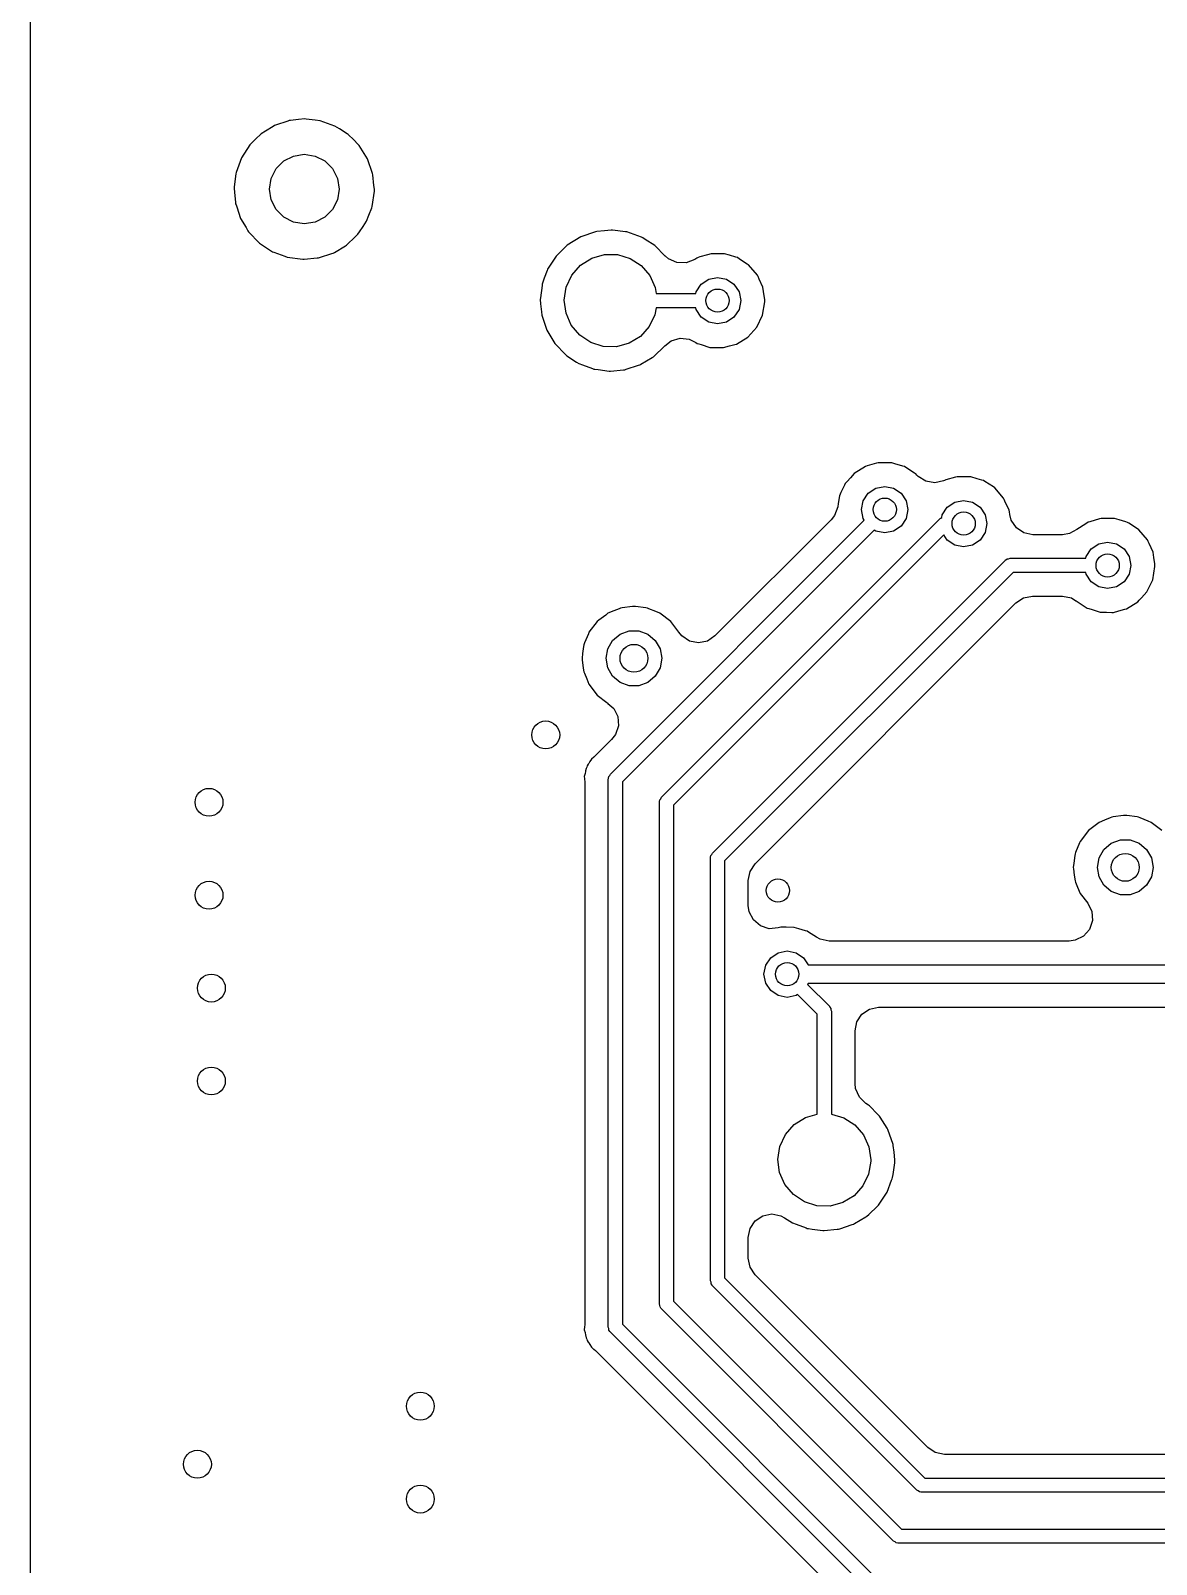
# Model space of a CAD drawing. Extents: x 0.99 to 4.24, y -7.27 to -4.02.
# Drawn here: x 0.994 to 1.471, y -6.599 to -5.949 of the extents above; entities that cross this region are included whole.
import ezdxf

# ---------------------------------------------------------------- set-up
doc = ezdxf.new("R2010")
doc.units = 0
doc.header["$MEASUREMENT"] = 0
doc.layers.add('BLACK', color=7, linetype='CONTINUOUS')

msp = doc.modelspace()

# ---------------------------------------------------------------- linework, layer by layer
at = {"layer": 'BLACK', "linetype": 'CONTINUOUS'}
for p, q in [((0.99427, -6.06257), (0.99427, -5.79568)), ((1.09385, -5.99113), (1.09193, -5.99232)), ((1.0971, -5.98914), (1.09385, -5.99113)), ((1.09758, -5.98884), (1.0971, -5.98914)), ((1.0971, -5.98914), (1.0971, -5.98914)), ((1.0981, -5.98866), (1.09758, -5.98884)), ((1.10332, -5.98689), (1.0981, -5.98866)), ((1.0981, -5.98866), (1.0981, -5.98866)), ((1.10385, -5.98671), (1.10332, -5.98689)), ((1.10441, -5.98665), (1.10385, -5.98671)), ((1.10778, -5.98629), (1.10441, -5.98665)), ((1.10441, -5.98665), (1.10441, -5.98665)), ((1.11044, -5.98601), (1.10778, -5.98629)), ((1.111, -5.98608), (1.11044, -5.98601)), ((1.1149, -5.98655), (1.111, -5.98608)), ((1.111, -5.98608), (1.111, -5.98608)), ((1.11703, -5.9868), (1.1149, -5.98655)), ((1.12327, -5.98902), (1.11703, -5.9868)), ((1.12512, -5.9902), (1.12327, -5.98902)), ((1.1284, -5.99228), (1.12512, -5.9902)), ((1.12887, -5.99257), (1.1284, -5.99228)), ((1.1284, -5.99228), (1.1284, -5.99228)), ((1.08719, -5.99696), (1.0836, -6.00253)), ((1.08999, -5.99422), (1.08719, -5.99696)), ((1.09153, -5.99271), (1.08999, -5.99422)), ((1.09193, -5.99232), (1.09153, -5.99271)), ((1.09153, -5.99271), (1.09153, -5.99271)), ((1.1312, -5.99492), (1.12887, -5.99257)), ((1.13291, -5.99665), (1.1312, -5.99492)), ((1.13354, -5.99728), (1.13291, -5.99665)), ((1.13705, -6.0029), (1.13354, -5.99728)), ((1.0836, -6.00253), (1.08134, -6.00876)), ((1.09829, -6.00707), (1.10156, -6.0038)), ((1.10156, -6.0038), (1.10567, -6.00171)), ((1.10567, -6.00171), (1.11024, -6.00098)), ((1.11024, -6.00098), (1.1148, -6.00171)), ((1.1148, -6.00171), (1.11891, -6.0038)), ((1.11891, -6.0038), (1.12218, -6.00707)), ((1.13923, -6.00916), (1.13705, -6.0029)), ((1.08127, -6.00931), (1.08057, -6.01478)), ((1.08134, -6.00876), (1.08127, -6.00931)), ((1.08127, -6.00931), (1.08127, -6.00931)), ((1.09547, -6.01575), (1.0962, -6.01119)), ((1.0962, -6.01119), (1.09829, -6.00707)), ((1.12218, -6.00707), (1.12428, -6.01119)), ((1.12428, -6.01119), (1.125, -6.01575)), ((1.13929, -6.00971), (1.13923, -6.00916)), ((1.13979, -6.01417), (1.13929, -6.00971)), ((1.13929, -6.00971), (1.13929, -6.00971)), ((1.08057, -6.01478), (1.0805, -6.01533)), ((1.0805, -6.01533), (1.08069, -6.0172)), ((1.08069, -6.0172), (1.08109, -6.02131)), ((1.0962, -6.02031), (1.09547, -6.01575)), ((1.125, -6.01575), (1.12428, -6.02031)), ((1.13904, -6.02314), (1.13996, -6.01658)), ((1.13997, -6.01575), (1.13979, -6.01417)), ((1.13996, -6.01658), (1.13997, -6.01575)), ((1.08109, -6.02131), (1.08115, -6.02193)), ((1.08115, -6.02193), (1.08133, -6.02246)), ((1.08133, -6.02246), (1.08133, -6.02246)), ((1.08133, -6.02246), (1.08161, -6.02332)), ((1.08161, -6.02332), (1.08324, -6.02822)), ((1.09829, -6.02443), (1.0962, -6.02031)), ((1.10156, -6.02769), (1.09829, -6.02443)), ((1.12218, -6.02443), (1.11891, -6.02769)), ((1.12428, -6.02031), (1.12218, -6.02443)), ((1.13763, -6.02685), (1.13884, -6.02366)), ((1.13884, -6.02366), (1.13904, -6.02314)), ((1.13884, -6.02366), (1.13884, -6.02366)), ((1.08324, -6.02822), (1.08557, -6.03206)), ((1.10567, -6.02979), (1.10156, -6.02769)), ((1.11024, -6.03051), (1.10567, -6.02979)), ((1.1148, -6.02979), (1.11024, -6.03051)), ((1.11891, -6.02769), (1.1148, -6.02979)), ((1.13515, -6.03164), (1.13668, -6.02934)), ((1.13668, -6.02934), (1.13763, -6.02685)), ((1.08557, -6.03206), (1.08638, -6.0334)), ((1.08638, -6.0334), (1.08668, -6.03389)), ((1.08668, -6.03389), (1.09128, -6.03866)), ((1.12871, -6.03896), (1.13137, -6.03642)), ((1.13137, -6.03642), (1.13301, -6.03486)), ((1.13301, -6.03486), (1.13366, -6.03389)), ((1.13366, -6.03389), (1.13515, -6.03164)), ((1.22743, -6.03594), (1.22175, -6.03944)), ((1.23374, -6.0338), (1.22743, -6.03594)), ((1.23429, -6.03374), (1.23374, -6.0338)), ((1.23751, -6.0334), (1.23429, -6.03374)), ((1.23429, -6.03374), (1.23429, -6.03374)), ((1.24037, -6.0331), (1.23751, -6.0334)), ((1.24092, -6.03317), (1.24037, -6.0331)), ((1.24643, -6.03382), (1.24092, -6.03317)), ((1.24092, -6.03317), (1.24092, -6.03317)), ((1.24698, -6.03389), (1.24643, -6.03382)), ((1.24643, -6.03382), (1.24643, -6.03382)), ((1.25326, -6.03612), (1.24698, -6.03389)), ((1.25373, -6.03642), (1.25326, -6.03612)), ((1.25479, -6.03709), (1.25373, -6.03642)), ((1.25373, -6.03642), (1.25373, -6.03642)), ((1.25889, -6.0397), (1.25479, -6.03709)), ((1.09128, -6.03866), (1.09175, -6.03896)), ((1.09175, -6.03896), (1.09175, -6.03896)), ((1.09175, -6.03896), (1.09598, -6.04173)), ((1.09598, -6.04173), (1.09683, -6.04229)), ((1.09683, -6.04229), (1.09735, -6.04248)), ((1.09735, -6.04248), (1.10199, -6.04421)), ((1.10199, -6.04421), (1.10304, -6.0446)), ((1.11674, -6.0447), (1.12199, -6.043)), ((1.12199, -6.043), (1.12252, -6.04283)), ((1.12199, -6.043), (1.12199, -6.043)), ((1.12252, -6.04283), (1.123, -6.04254)), ((1.123, -6.04254), (1.12774, -6.03972)), ((1.123, -6.04254), (1.123, -6.04254)), ((1.12773, -6.03972), (1.12821, -6.03943)), ((1.12774, -6.03972), (1.12773, -6.03972)), ((1.12821, -6.03943), (1.12871, -6.03896)), ((1.21699, -6.0441), (1.21338, -6.0497)), ((1.2198, -6.04135), (1.21699, -6.0441)), ((1.22136, -6.03983), (1.2198, -6.04135)), ((1.22175, -6.03944), (1.22136, -6.03983)), ((1.22136, -6.03983), (1.22136, -6.03983)), ((1.23212, -6.04502), (1.23749, -6.04349)), ((1.23749, -6.04349), (1.24307, -6.04352)), ((1.24307, -6.04352), (1.24841, -6.04512)), ((1.26326, -6.0441), (1.25889, -6.0397)), ((1.26337, -6.04421), (1.26326, -6.0441)), ((1.26469, -6.04532), (1.26337, -6.04421)), ((1.28123, -6.04353), (1.27792, -6.04448)), ((1.28271, -6.04311), (1.28123, -6.04353)), ((1.28342, -6.04312), (1.28271, -6.04311)), ((1.28493, -6.04312), (1.28342, -6.04312)), ((1.2884, -6.04315), (1.28493, -6.04312)), ((1.29052, -6.04378), (1.2884, -6.04315)), ((1.29317, -6.04457), (1.29052, -6.04378)), ((1.10304, -6.0446), (1.10961, -6.04548)), ((1.10961, -6.04548), (1.11017, -6.04543)), ((1.11017, -6.04543), (1.11566, -6.04493)), ((1.11017, -6.04543), (1.11017, -6.04543)), ((1.11566, -6.04493), (1.11622, -6.04487)), ((1.11566, -6.04493), (1.11566, -6.04493)), ((1.11622, -6.04487), (1.11674, -6.0447)), ((1.11674, -6.0447), (1.11674, -6.0447)), ((1.21319, -6.05022), (1.21198, -6.05354)), ((1.21338, -6.0497), (1.21319, -6.05022)), ((1.21319, -6.05022), (1.21319, -6.05022)), ((1.2237, -6.05218), (1.2274, -6.048)), ((1.2274, -6.048), (1.23212, -6.04502)), ((1.24841, -6.04512), (1.2531, -6.04816)), ((1.2531, -6.04816), (1.25674, -6.05239)), ((1.26824, -6.0469), (1.26469, -6.04532)), ((1.27212, -6.04701), (1.26824, -6.0469)), ((1.27575, -6.04561), (1.27212, -6.04701)), ((1.27664, -6.04505), (1.27575, -6.04561)), ((1.27724, -6.04467), (1.27664, -6.04505)), ((1.27664, -6.04505), (1.27664, -6.04505)), ((1.27792, -6.04448), (1.27724, -6.04467)), ((1.27792, -6.04448), (1.27792, -6.04448)), ((1.29385, -6.04478), (1.29317, -6.04457)), ((1.29317, -6.04457), (1.29317, -6.04457)), ((1.29477, -6.04537), (1.29385, -6.04478)), ((1.29803, -6.04748), (1.29477, -6.04537)), ((1.29803, -6.04749), (1.29803, -6.04748)), ((1.29862, -6.04787), (1.29803, -6.04749)), ((1.30234, -6.05218), (1.29862, -6.04787)), ((1.21103, -6.05652), (1.21036, -6.06181)), ((1.2111, -6.05596), (1.21103, -6.05652)), ((1.21198, -6.05354), (1.2111, -6.05596)), ((1.22047, -6.06275), (1.22133, -6.05724)), ((1.22133, -6.05724), (1.2237, -6.05218)), ((1.25674, -6.05239), (1.25905, -6.05747)), ((1.27634, -6.05923), (1.27847, -6.05603)), ((1.27847, -6.05603), (1.28167, -6.0539)), ((1.28167, -6.0539), (1.28543, -6.05315)), ((1.28543, -6.05315), (1.2892, -6.0539)), ((1.2892, -6.0539), (1.29239, -6.05603)), ((1.29239, -6.05603), (1.29453, -6.05923)), ((1.30263, -6.05283), (1.30234, -6.05218)), ((1.3031, -6.05385), (1.30263, -6.05283)), ((1.30263, -6.05283), (1.30263, -6.05283)), ((1.30469, -6.05736), (1.3031, -6.05385)), ((0.99427, -6.21457), (0.99427, -6.06257)), ((1.21036, -6.06181), (1.21027, -6.06257)), ((1.21027, -6.06257), (1.21044, -6.06438)), ((1.2212, -6.06829), (1.22047, -6.06275)), ((1.25905, -6.05747), (1.25941, -6.05999)), ((1.25941, -6.05999), (1.27619, -6.05999)), ((1.27619, -6.05999), (1.27634, -6.05923)), ((1.29453, -6.05923), (1.29528, -6.06299)), ((1.29528, -6.06299), (1.29453, -6.06676)), ((1.30455, -6.06909), (1.30549, -6.06348)), ((1.3052, -6.0609), (1.30469, -6.05736)), ((1.30544, -6.06257), (1.3052, -6.0609)), ((1.3055, -6.06299), (1.30544, -6.06257)), ((1.30549, -6.06348), (1.3055, -6.06299)), ((1.21044, -6.06438), (1.21078, -6.0678)), ((1.21078, -6.0678), (1.21092, -6.06921)), ((1.21092, -6.06921), (1.21302, -6.07553)), ((1.22345, -6.07339), (1.2212, -6.06829)), ((1.25891, -6.06898), (1.25648, -6.074)), ((1.25941, -6.06599), (1.25891, -6.06898)), ((1.27619, -6.06599), (1.25941, -6.06599)), ((1.27634, -6.06676), (1.27619, -6.06599)), ((1.27847, -6.06995), (1.27634, -6.06676)), ((1.28167, -6.07209), (1.27847, -6.06995)), ((1.29239, -6.06995), (1.2892, -6.07209)), ((1.29453, -6.06676), (1.29239, -6.06995)), ((1.30207, -6.07421), (1.30455, -6.06909)), ((1.21302, -6.07553), (1.21515, -6.07904)), ((1.22704, -6.07767), (1.22345, -6.07339)), ((1.25648, -6.074), (1.25273, -6.07814)), ((1.28543, -6.07283), (1.28167, -6.07209)), ((1.2892, -6.07209), (1.28543, -6.07283)), ((1.29825, -6.07843), (1.30207, -6.07421)), ((1.21515, -6.07904), (1.21561, -6.07981)), ((1.21561, -6.07981), (1.21647, -6.08123)), ((1.21647, -6.08123), (1.2211, -6.08602)), ((1.23168, -6.08076), (1.22704, -6.07767)), ((1.23701, -6.08242), (1.23168, -6.08076)), ((1.24259, -6.08253), (1.23701, -6.08242)), ((1.24798, -6.08106), (1.24259, -6.08253)), ((1.25273, -6.07814), (1.24798, -6.08106)), ((1.25823, -6.0868), (1.26306, -6.08221)), ((1.26306, -6.08221), (1.26582, -6.07999)), ((1.26306, -6.08221), (1.26306, -6.08221)), ((1.26582, -6.07999), (1.26955, -6.07891)), ((1.26955, -6.07891), (1.27342, -6.07933)), ((1.27342, -6.07933), (1.27594, -6.08054)), ((1.27594, -6.08054), (1.2762, -6.08071)), ((1.2762, -6.08071), (1.2762, -6.08071)), ((1.2762, -6.08071), (1.27679, -6.0811)), ((1.27679, -6.0811), (1.27747, -6.08132)), ((1.27747, -6.08132), (1.27747, -6.08132)), ((1.27747, -6.08132), (1.27848, -6.08163)), ((1.27848, -6.08163), (1.28222, -6.0828)), ((1.28222, -6.0828), (1.28492, -6.08285)), ((1.28492, -6.08285), (1.2872, -6.08289)), ((1.2872, -6.08289), (1.2872, -6.08289)), ((1.2872, -6.08289), (1.28791, -6.0829)), ((1.28791, -6.0829), (1.29047, -6.08221)), ((1.29047, -6.08221), (1.29272, -6.08159)), ((1.29272, -6.08159), (1.2934, -6.08141)), ((1.29272, -6.08159), (1.29272, -6.08159)), ((1.2934, -6.08141), (1.29825, -6.07843)), ((1.2211, -6.08602), (1.22157, -6.08633)), ((1.22157, -6.08633), (1.22157, -6.08633)), ((1.22157, -6.08633), (1.22571, -6.08904)), ((1.22571, -6.08904), (1.22668, -6.08967)), ((1.22668, -6.08967), (1.22813, -6.09021)), ((1.25298, -6.08993), (1.25775, -6.08709)), ((1.25775, -6.08709), (1.25823, -6.0868)), ((1.22813, -6.09021), (1.2324, -6.0918)), ((1.2324, -6.0918), (1.2324, -6.0918)), ((1.2324, -6.0918), (1.23293, -6.092)), ((1.23293, -6.092), (1.23348, -6.09207)), ((1.23348, -6.09207), (1.23348, -6.09207)), ((1.23348, -6.09207), (1.23479, -6.09225)), ((1.23479, -6.09225), (1.23953, -6.09288)), ((1.23953, -6.09288), (1.24009, -6.09283)), ((1.24009, -6.09283), (1.24561, -6.09232)), ((1.24009, -6.09283), (1.24009, -6.09283)), ((1.24561, -6.09232), (1.24617, -6.09227)), ((1.24561, -6.09232), (1.24561, -6.09232)), ((1.24617, -6.09227), (1.2467, -6.0921)), ((1.2467, -6.0921), (1.25198, -6.09039)), ((1.2467, -6.0921), (1.2467, -6.0921)), ((1.25198, -6.09039), (1.25251, -6.09021)), ((1.25198, -6.09039), (1.25198, -6.09039)), ((1.25251, -6.09021), (1.25298, -6.08993)), ((1.25298, -6.08993), (1.25298, -6.08993)), ((1.34811, -6.13326), (1.34329, -6.13629)), ((1.34879, -6.13306), (1.34811, -6.13326)), ((1.35278, -6.13192), (1.34879, -6.13306)), ((1.34879, -6.13306), (1.34879, -6.13306)), ((1.35358, -6.13169), (1.35278, -6.13192)), ((1.35429, -6.1317), (1.35358, -6.13169)), ((1.3558, -6.13171), (1.35429, -6.1317)), ((1.35927, -6.13173), (1.3558, -6.13171)), ((1.36061, -6.13213), (1.35927, -6.13173)), ((1.36404, -6.13316), (1.36061, -6.13213)), ((1.36472, -6.13336), (1.36404, -6.13316)), ((1.36404, -6.13316), (1.36404, -6.13316)), ((1.36531, -6.13374), (1.36472, -6.13336)), ((1.3689, -6.13607), (1.36531, -6.13374)), ((1.33923, -6.1412), (1.33774, -6.14437)), ((1.33953, -6.14056), (1.33923, -6.1412)), ((1.33923, -6.1412), (1.33923, -6.1412)), ((1.34035, -6.13962), (1.33953, -6.14056)), ((1.34174, -6.13806), (1.34035, -6.13962)), ((1.34329, -6.13629), (1.34174, -6.13806)), ((1.35253, -6.14248), (1.3563, -6.14173)), ((1.3563, -6.14173), (1.36007, -6.14248)), ((1.36949, -6.13645), (1.3689, -6.13607)), ((1.3689, -6.13607), (1.3689, -6.13607)), ((1.36995, -6.13699), (1.36949, -6.13645)), ((1.37008, -6.1371), (1.36995, -6.13699)), ((1.37046, -6.1375), (1.37008, -6.1371)), ((1.37376, -6.13957), (1.37046, -6.1375)), ((1.37759, -6.14022), (1.37376, -6.13957)), ((1.38119, -6.1394), (1.37759, -6.14022)), ((1.38157, -6.13916), (1.38119, -6.1394)), ((1.38225, -6.13897), (1.38157, -6.13916)), ((1.38636, -6.13779), (1.38225, -6.13897)), ((1.38225, -6.13897), (1.38225, -6.13897)), ((1.38704, -6.1376), (1.38636, -6.13779)), ((1.38636, -6.13779), (1.38636, -6.13779)), ((1.38775, -6.1376), (1.38704, -6.1376)), ((1.38926, -6.13761), (1.38775, -6.1376)), ((1.39273, -6.13763), (1.38926, -6.13761)), ((1.39546, -6.13845), (1.39273, -6.13763)), ((1.3975, -6.13906), (1.39546, -6.13845)), ((1.39818, -6.13926), (1.3975, -6.13906)), ((1.3975, -6.13906), (1.3975, -6.13906)), ((1.39878, -6.13965), (1.39818, -6.13926)), ((1.40236, -6.14197), (1.39878, -6.13965)), ((1.33711, -6.14571), (1.33661, -6.14891)), ((1.33774, -6.14437), (1.33711, -6.14571)), ((1.34646, -6.15157), (1.34721, -6.14781)), ((1.34721, -6.14781), (1.34934, -6.14462)), ((1.34934, -6.14462), (1.35253, -6.14248)), ((1.36007, -6.14248), (1.36326, -6.14462)), ((1.36326, -6.14462), (1.36539, -6.14781)), ((1.36539, -6.14781), (1.36614, -6.15157)), ((1.386, -6.14839), (1.38976, -6.14764)), ((1.38976, -6.14764), (1.39353, -6.14839)), ((1.40295, -6.14236), (1.40236, -6.14197)), ((1.40236, -6.14197), (1.40236, -6.14197)), ((1.40667, -6.14667), (1.40295, -6.14236)), ((1.40696, -6.14732), (1.40667, -6.14667)), ((1.40725, -6.14794), (1.40696, -6.14732)), ((1.40696, -6.14732), (1.40696, -6.14732)), ((1.40902, -6.15185), (1.40725, -6.14794)), ((1.33505, -6.15401), (1.33359, -6.15588)), ((1.33638, -6.15036), (1.33505, -6.15401)), ((1.33661, -6.14891), (1.33638, -6.15036)), ((1.34721, -6.15534), (1.34646, -6.15157)), ((1.36614, -6.15157), (1.36539, -6.15534)), ((1.38044, -6.15489), (1.38067, -6.15371)), ((1.38067, -6.15371), (1.3828, -6.15052)), ((1.3828, -6.15052), (1.386, -6.14839)), ((1.39353, -6.14839), (1.39672, -6.15052)), ((1.39672, -6.15052), (1.39886, -6.15371)), ((1.39886, -6.15371), (1.39961, -6.15748)), ((1.40912, -6.15255), (1.40902, -6.15185)), ((1.40928, -6.15363), (1.40912, -6.15255)), ((1.40994, -6.15603), (1.40928, -6.15363)), ((1.24, -6.26363), (1.34764, -6.15599)), ((1.35188, -6.16023), (1.24513, -6.26699)), ((1.26166, -6.27347), (1.37977, -6.15536)), ((1.33359, -6.15588), (1.28435, -6.20511)), ((1.34764, -6.15599), (1.34721, -6.15534)), ((1.35253, -6.16067), (1.35188, -6.16023)), ((1.3563, -6.16142), (1.35253, -6.16067)), ((1.36007, -6.16067), (1.3563, -6.16142)), ((1.36326, -6.15853), (1.36007, -6.16067)), ((1.36539, -6.15534), (1.36326, -6.15853)), ((1.37977, -6.15536), (1.37992, -6.15525)), ((1.37992, -6.15525), (1.37996, -6.15518)), ((1.37996, -6.15518), (1.38009, -6.15514)), ((1.38009, -6.15514), (1.38044, -6.15489)), ((1.39886, -6.16125), (1.39672, -6.16444)), ((1.39961, -6.15748), (1.39886, -6.16125)), ((1.4121, -6.15926), (1.40994, -6.15603)), ((1.41533, -6.16142), (1.4121, -6.15926)), ((1.4377, -6.16001), (1.43468, -6.1617)), ((1.43778, -6.15992), (1.4377, -6.16001)), ((1.43882, -6.15926), (1.43778, -6.15992)), ((1.44199, -6.15726), (1.43882, -6.15926)), ((1.44259, -6.15688), (1.44199, -6.15726)), ((1.44199, -6.15726), (1.44199, -6.15726)), ((1.44328, -6.15668), (1.44259, -6.15688)), ((1.44738, -6.15551), (1.44328, -6.15668)), ((1.44328, -6.15668), (1.44328, -6.15668)), ((1.44806, -6.15532), (1.44738, -6.15551)), ((1.44738, -6.15551), (1.44738, -6.15551)), ((1.44877, -6.15532), (1.44806, -6.15532)), ((1.45028, -6.15533), (1.44877, -6.15532)), ((1.45375, -6.15535), (1.45028, -6.15533)), ((1.45564, -6.15591), (1.45375, -6.15535)), ((1.45852, -6.15678), (1.45564, -6.15591)), ((1.4592, -6.15698), (1.45852, -6.15678)), ((1.45852, -6.15678), (1.45852, -6.15678)), ((1.4598, -6.15737), (1.4592, -6.15698)), ((1.46338, -6.15969), (1.4598, -6.15737)), ((1.46398, -6.16008), (1.46338, -6.15969)), ((1.46338, -6.15969), (1.46338, -6.15969)), ((1.46769, -6.16439), (1.46398, -6.16008)), ((1.38135, -6.16226), (1.26678, -6.27683)), ((1.3828, -6.16444), (1.38135, -6.16226)), ((1.386, -6.16657), (1.3828, -6.16444)), ((1.38976, -6.16732), (1.386, -6.16657)), ((1.39353, -6.16657), (1.38976, -6.16732)), ((1.39672, -6.16444), (1.39353, -6.16657)), ((1.41914, -6.16218), (1.41533, -6.16142)), ((1.43161, -6.16218), (1.41914, -6.16218)), ((1.43468, -6.1617), (1.43161, -6.16218)), ((1.44383, -6.16824), (1.44702, -6.1661)), ((1.44702, -6.1661), (1.45079, -6.16535)), ((1.45079, -6.16535), (1.45455, -6.1661)), ((1.45455, -6.1661), (1.45775, -6.16824)), ((1.46799, -6.16503), (1.46769, -6.16439)), ((1.46842, -6.16598), (1.46799, -6.16503)), ((1.46799, -6.16503), (1.46799, -6.16503)), ((1.47005, -6.16956), (1.46842, -6.16598)), ((1.28331, -6.29709), (1.40733, -6.17308)), ((1.40733, -6.17308), (1.40748, -6.17297)), ((1.40748, -6.17297), (1.40752, -6.1729)), ((1.40752, -6.1729), (1.40764, -6.17285)), ((1.40764, -6.17285), (1.40818, -6.17248)), ((1.40818, -6.17248), (1.40883, -6.17242)), ((1.40883, -6.17242), (1.40945, -6.1722)), ((1.40945, -6.1722), (1.44154, -6.1722)), ((1.44154, -6.1722), (1.44169, -6.17143)), ((1.44169, -6.17143), (1.44383, -6.16824)), ((1.45775, -6.16824), (1.45988, -6.17143)), ((1.45988, -6.17143), (1.46063, -6.1752)), ((1.47038, -6.17192), (1.47005, -6.16956)), ((1.47077, -6.17459), (1.47038, -6.17192)), ((1.41069, -6.1782), (1.28843, -6.30046)), ((1.44154, -6.1782), (1.41069, -6.1782)), ((1.44169, -6.17896), (1.44154, -6.1782)), ((1.44383, -6.18216), (1.44169, -6.17896)), ((1.45988, -6.17896), (1.45775, -6.18216)), ((1.46063, -6.1752), (1.45988, -6.17896)), ((1.4699, -6.1813), (1.47085, -6.17569)), ((1.47085, -6.1752), (1.47077, -6.17459)), ((1.47085, -6.17569), (1.47085, -6.1752)), ((1.44702, -6.18429), (1.44383, -6.18216)), ((1.45079, -6.18504), (1.44702, -6.18429)), ((1.45455, -6.18429), (1.45079, -6.18504)), ((1.45775, -6.18216), (1.45455, -6.18429)), ((1.4652, -6.18888), (1.46742, -6.18642)), ((1.46742, -6.18642), (1.4699, -6.1813)), ((1.2437, -6.19355), (1.2414, -6.1945)), ((1.2443, -6.1933), (1.2437, -6.19355)), ((1.2437, -6.19355), (1.2437, -6.19355)), ((1.24495, -6.19321), (1.2443, -6.1933)), ((1.24935, -6.19263), (1.24495, -6.19321)), ((1.24495, -6.19321), (1.24495, -6.19321)), ((1.25, -6.19255), (1.24935, -6.19263)), ((1.25065, -6.19263), (1.25, -6.19255)), ((1.25505, -6.19321), (1.25065, -6.19263)), ((1.2557, -6.1933), (1.25505, -6.19321)), ((1.25505, -6.19321), (1.25505, -6.19321)), ((1.2563, -6.19355), (1.2557, -6.1933)), ((1.2593, -6.19479), (1.2563, -6.19355)), ((1.2563, -6.19355), (1.2563, -6.19355)), ((1.30137, -6.30169), (1.41192, -6.19113)), ((1.41192, -6.19113), (1.41516, -6.18897)), ((1.41516, -6.18897), (1.41897, -6.18822)), ((1.41897, -6.18822), (1.43159, -6.18822)), ((1.43159, -6.18822), (1.4354, -6.18897)), ((1.4354, -6.18897), (1.43737, -6.19021)), ((1.43737, -6.19021), (1.43741, -6.19016)), ((1.43741, -6.19016), (1.44215, -6.19331)), ((1.44215, -6.19331), (1.44283, -6.19352)), ((1.44283, -6.19352), (1.44283, -6.19352)), ((1.44283, -6.19352), (1.44416, -6.19394)), ((1.45807, -6.1938), (1.45876, -6.19361)), ((1.45876, -6.19361), (1.46361, -6.19064)), ((1.46361, -6.19064), (1.46422, -6.18995)), ((1.46422, -6.18995), (1.4652, -6.18888)), ((1.23443, -6.199), (1.23093, -6.20356)), ((1.23516, -6.19843), (1.23443, -6.199)), ((1.23803, -6.19623), (1.23516, -6.19843)), ((1.23899, -6.1955), (1.23803, -6.19623)), ((1.2414, -6.1945), (1.23899, -6.1955)), ((1.26101, -6.1955), (1.2593, -6.19479)), ((1.26557, -6.199), (1.26101, -6.1955)), ((1.26907, -6.20356), (1.26557, -6.199)), ((1.44416, -6.19394), (1.44758, -6.19501)), ((1.44758, -6.19501), (1.45028, -6.19505)), ((1.45028, -6.19505), (1.45256, -6.1951)), ((1.45256, -6.1951), (1.45256, -6.1951)), ((1.45256, -6.1951), (1.45327, -6.19511)), ((1.45327, -6.19511), (1.45557, -6.19448)), ((1.45557, -6.19448), (1.45807, -6.1938)), ((1.45807, -6.1938), (1.45807, -6.1938)), ((1.23068, -6.20416), (1.22908, -6.20803)), ((1.23093, -6.20356), (1.23068, -6.20416)), ((1.24095, -6.20697), (1.24409, -6.20434)), ((1.24409, -6.20434), (1.24795, -6.20294)), ((1.24795, -6.20294), (1.25205, -6.20294)), ((1.25205, -6.20294), (1.25591, -6.20434)), ((1.25591, -6.20434), (1.25905, -6.20697)), ((1.27026, -6.20511), (1.26907, -6.20356)), ((1.26907, -6.20356), (1.26907, -6.20356)), ((1.27349, -6.20727), (1.27026, -6.20511)), ((1.28435, -6.20511), (1.28112, -6.20727)), ((1.22824, -6.2126), (1.22798, -6.21457)), ((1.22865, -6.20952), (1.22824, -6.2126)), ((1.22873, -6.20887), (1.22865, -6.20952)), ((1.22865, -6.20952), (1.22865, -6.20952)), ((1.22908, -6.20803), (1.22873, -6.20887)), ((1.23819, -6.21457), (1.2389, -6.21053)), ((1.2389, -6.21053), (1.24095, -6.20697)), ((1.25905, -6.20697), (1.2611, -6.21053)), ((1.2611, -6.21053), (1.26181, -6.21457)), ((1.2773, -6.20803), (1.27349, -6.20727)), ((1.28112, -6.20727), (1.2773, -6.20803)), ((0.99427, -6.92717), (0.99427, -6.21457)), ((1.22798, -6.21457), (1.22807, -6.21521)), ((1.22807, -6.21521), (1.22853, -6.21875)), ((1.22853, -6.21875), (1.22873, -6.22027)), ((1.2389, -6.21861), (1.23819, -6.21457)), ((1.24095, -6.22216), (1.2389, -6.21861)), ((1.2611, -6.21861), (1.25905, -6.22216)), ((1.26181, -6.21457), (1.2611, -6.21861)), ((1.22873, -6.22027), (1.22898, -6.22087)), ((1.22898, -6.22087), (1.22898, -6.22087)), ((1.22898, -6.22087), (1.22999, -6.22331)), ((1.22999, -6.22331), (1.23093, -6.22558)), ((1.23093, -6.22558), (1.23443, -6.23014)), ((1.24409, -6.2248), (1.24095, -6.22216)), ((1.24795, -6.2262), (1.24409, -6.2248)), ((1.25205, -6.2262), (1.24795, -6.2262)), ((1.25591, -6.2248), (1.25205, -6.2262)), ((1.25905, -6.22216), (1.25591, -6.2248)), ((1.23443, -6.23014), (1.2385, -6.23326)), ((1.2385, -6.23326), (1.2385, -6.23326)), ((1.2385, -6.23326), (1.23899, -6.23364)), ((1.23899, -6.23364), (1.23897, -6.23367)), ((1.23897, -6.23367), (1.24141, -6.23581)), ((1.24141, -6.23581), (1.24312, -6.23929)), ((1.24338, -6.24317), (1.24213, -6.24685)), ((1.24312, -6.23929), (1.24338, -6.24317)), ((1.24055, -6.24891), (1.23363, -6.25583)), ((1.24213, -6.24685), (1.24055, -6.24891)), ((1.23135, -6.25837), (1.23089, -6.2591)), ((1.232, -6.25725), (1.23135, -6.25837)), ((1.23299, -6.25642), (1.232, -6.25725)), ((1.23363, -6.25583), (1.23299, -6.25642)), ((1.22929, -6.26335), (1.22896, -6.2646)), ((1.22896, -6.2646), (1.22903, -6.26546)), ((1.22948, -6.2625), (1.22929, -6.26335)), ((1.22952, -6.26227), (1.22948, -6.2625)), ((1.2297, -6.26123), (1.22952, -6.26227)), ((1.22999, -6.26072), (1.2297, -6.26123)), ((1.23014, -6.26016), (1.22999, -6.26072)), ((1.23064, -6.25945), (1.23014, -6.26016)), ((1.23089, -6.2591), (1.23064, -6.25945)), ((1.23064, -6.25945), (1.23064, -6.25945)), ((1.23919, -6.26537), (1.23931, -6.26472)), ((1.23931, -6.26472), (1.23973, -6.26422)), ((1.23973, -6.26422), (1.24, -6.26363)), ((1.22903, -6.26546), (1.22907, -6.26588)), ((1.22907, -6.26588), (1.22911, -6.26675)), ((1.22911, -6.26675), (1.22911, -6.49703)), ((1.23913, -6.26575), (1.23916, -6.26556)), ((1.23913, -6.49803), (1.23913, -6.26575)), ((1.23914, -6.26549), (1.23919, -6.26537)), ((1.23916, -6.26556), (1.23914, -6.26549)), ((1.24513, -6.26699), (1.24513, -6.49679)), ((1.26078, -6.27559), (1.26081, -6.27541)), ((1.26078, -6.48819), (1.26078, -6.27559)), ((1.26079, -6.27533), (1.26085, -6.27521)), ((1.26081, -6.27541), (1.26079, -6.27533)), ((1.26085, -6.27521), (1.26096, -6.27456)), ((1.26096, -6.27456), (1.26138, -6.27406)), ((1.26138, -6.27406), (1.26166, -6.27347)), ((1.26678, -6.27683), (1.26678, -6.48695)), ((1.44722, -6.2841), (1.44266, -6.2876)), ((1.44943, -6.28318), (1.44722, -6.2841)), ((1.45193, -6.28215), (1.44943, -6.28318)), ((1.45253, -6.2819), (1.45193, -6.28215)), ((1.45193, -6.28215), (1.45193, -6.28215)), ((1.45318, -6.28181), (1.45253, -6.2819)), ((1.45758, -6.28123), (1.45318, -6.28181)), ((1.45318, -6.28181), (1.45318, -6.28181)), ((1.45823, -6.28115), (1.45758, -6.28123)), ((1.45887, -6.28123), (1.45823, -6.28115)), ((1.46328, -6.28181), (1.45887, -6.28123)), ((1.46393, -6.2819), (1.46328, -6.28181)), ((1.46328, -6.28181), (1.46328, -6.28181)), ((1.46453, -6.28215), (1.46393, -6.2819)), ((1.46797, -6.28357), (1.46453, -6.28215)), ((1.46453, -6.28215), (1.46453, -6.28215)), ((1.46924, -6.2841), (1.46797, -6.28357)), ((1.4738, -6.2876), (1.46924, -6.2841)), ((1.44266, -6.2876), (1.43916, -6.29216)), ((1.28261, -6.29819), (1.28303, -6.29768)), ((1.28303, -6.29768), (1.28331, -6.29709)), ((1.43696, -6.29747), (1.43687, -6.29811)), ((1.43721, -6.29685), (1.43696, -6.29747)), ((1.43891, -6.29276), (1.43721, -6.29685)), ((1.43916, -6.29216), (1.43891, -6.29276)), ((1.44713, -6.29913), (1.44918, -6.29557)), ((1.44918, -6.29557), (1.45232, -6.29294)), ((1.45232, -6.29294), (1.45618, -6.29154)), ((1.45618, -6.29154), (1.46028, -6.29154)), ((1.46028, -6.29154), (1.46413, -6.29294)), ((1.46413, -6.29294), (1.46728, -6.29557)), ((1.46728, -6.29557), (1.46933, -6.29913)), ((1.28243, -6.29921), (1.28247, -6.29903)), ((1.28243, -6.47835), (1.28243, -6.29921)), ((1.28244, -6.29895), (1.2825, -6.29883)), ((1.28247, -6.29903), (1.28244, -6.29895)), ((1.2825, -6.29883), (1.28261, -6.29819)), ((1.28843, -6.30046), (1.28843, -6.4771)), ((1.29921, -6.30492), (1.30137, -6.30169)), ((1.43643, -6.30145), (1.43621, -6.30317)), ((1.43621, -6.30317), (1.43629, -6.30381)), ((1.43629, -6.30381), (1.43664, -6.30646)), ((1.43687, -6.29812), (1.43643, -6.30145)), ((1.43687, -6.29811), (1.43687, -6.29812)), ((1.44642, -6.30317), (1.44713, -6.29913)), ((1.44713, -6.30721), (1.44642, -6.30317)), ((1.46933, -6.29913), (1.47004, -6.30317)), ((1.47004, -6.30317), (1.46933, -6.30721)), ((1.29845, -6.30873), (1.29921, -6.30492)), ((1.29845, -6.31928), (1.29845, -6.30873)), ((1.43664, -6.30646), (1.43696, -6.30887)), ((1.43696, -6.30887), (1.43721, -6.30947)), ((1.43721, -6.30947), (1.43721, -6.30947)), ((1.43721, -6.30947), (1.43807, -6.31156)), ((1.44918, -6.31076), (1.44713, -6.30721)), ((1.46933, -6.30721), (1.46728, -6.31076)), ((1.43807, -6.31156), (1.43916, -6.31418)), ((1.43916, -6.31418), (1.44239, -6.31838)), ((1.45232, -6.3134), (1.44918, -6.31076)), ((1.45618, -6.3148), (1.45232, -6.3134)), ((1.46028, -6.3148), (1.45618, -6.3148)), ((1.46413, -6.3134), (1.46028, -6.3148)), ((1.46728, -6.31076), (1.46413, -6.3134)), ((1.29884, -6.32201), (1.29845, -6.31928)), ((1.30061, -6.32547), (1.29884, -6.32201)), ((1.44239, -6.31838), (1.4441, -6.32187)), ((1.4441, -6.32187), (1.44436, -6.32574)), ((1.30358, -6.32799), (1.30061, -6.32547)), ((1.30728, -6.32917), (1.30358, -6.32799)), ((1.31115, -6.32886), (1.30728, -6.32917)), ((1.31224, -6.32854), (1.31115, -6.32886)), ((1.31295, -6.32855), (1.31224, -6.32854)), ((1.31446, -6.32856), (1.31295, -6.32855)), ((1.31793, -6.32858), (1.31446, -6.32856)), ((1.31991, -6.32917), (1.31793, -6.32858)), ((1.3227, -6.33001), (1.31991, -6.32917)), ((1.32338, -6.33021), (1.3227, -6.33001)), ((1.3227, -6.33001), (1.3227, -6.33001)), ((1.32397, -6.3306), (1.32338, -6.33021)), ((1.44311, -6.32943), (1.44055, -6.33235)), ((1.44436, -6.32574), (1.44311, -6.32943)), ((1.32738, -6.3328), (1.32397, -6.3306)), ((1.32899, -6.33365), (1.32738, -6.3328)), ((1.3328, -6.33441), (1.32899, -6.33365)), ((1.43448, -6.33441), (1.3328, -6.33441)), ((1.43706, -6.33407), (1.43448, -6.33441)), ((1.44055, -6.33235), (1.43706, -6.33407)), ((1.30587, -6.34466), (1.308, -6.34147)), ((1.308, -6.34147), (1.31119, -6.33933)), ((1.31119, -6.33933), (1.31496, -6.33858)), ((1.31496, -6.33858), (1.31873, -6.33933)), ((1.31873, -6.33933), (1.32192, -6.34147)), ((1.32192, -6.34147), (1.3239, -6.34443)), ((1.30512, -6.34843), (1.30587, -6.34466)), ((1.30587, -6.35219), (1.30512, -6.34843)), ((1.3239, -6.34443), (1.59983, -6.34443)), ((1.308, -6.35538), (1.30587, -6.35219)), ((1.31119, -6.35752), (1.308, -6.35538)), ((1.3239, -6.35243), (1.32362, -6.35284)), ((1.32362, -6.35284), (1.33283, -6.36205)), ((1.59983, -6.35243), (1.3239, -6.35243)), ((1.31496, -6.35827), (1.31119, -6.35752)), ((1.31873, -6.35752), (1.31496, -6.35827)), ((1.31938, -6.35708), (1.31873, -6.35752)), ((1.32771, -6.36542), (1.31938, -6.35708)), ((1.33283, -6.36205), (1.33294, -6.3622)), ((1.33294, -6.3622), (1.33301, -6.36224)), ((1.33301, -6.36224), (1.33305, -6.36237)), ((1.33305, -6.36237), (1.33343, -6.36291)), ((1.34988, -6.3632), (1.35369, -6.36244)), ((1.35369, -6.36244), (1.59795, -6.36244)), ((1.32771, -6.40776), (1.32771, -6.36542)), ((1.33343, -6.36291), (1.33348, -6.36356)), ((1.33348, -6.36356), (1.33371, -6.36417)), ((1.33371, -6.36417), (1.33371, -6.40772)), ((1.34373, -6.37241), (1.34449, -6.36859)), ((1.34449, -6.36859), (1.34665, -6.36536)), ((1.34665, -6.36536), (1.34988, -6.3632)), ((1.34373, -6.39477), (1.34373, -6.37241)), ((1.34397, -6.39694), (1.34373, -6.39477)), ((1.34554, -6.4005), (1.34397, -6.39694)), ((1.34835, -6.40318), (1.34554, -6.4005)), ((1.32267, -6.4092), (1.32771, -6.40776)), ((1.33371, -6.40772), (1.33897, -6.4093)), ((1.34944, -6.40387), (1.34835, -6.40318)), ((1.34983, -6.40426), (1.34944, -6.40387)), ((1.35343, -6.40788), (1.34983, -6.40426)), ((1.35414, -6.4086), (1.35343, -6.40788)), ((1.31426, -6.41636), (1.31795, -6.41217)), ((1.31795, -6.41217), (1.32267, -6.4092)), ((1.33897, -6.4093), (1.34365, -6.41233)), ((1.34365, -6.41233), (1.34729, -6.41656)), ((1.35443, -6.40907), (1.35414, -6.4086)), ((1.35733, -6.41371), (1.35443, -6.40907)), ((1.35767, -6.41425), (1.35733, -6.41371)), ((1.35986, -6.42054), (1.35767, -6.41425)), ((1.31188, -6.42141), (1.31426, -6.41636)), ((1.34729, -6.41656), (1.3496, -6.42164)), ((1.35992, -6.4211), (1.35986, -6.42054)), ((1.36023, -6.42381), (1.35992, -6.4211)), ((1.35992, -6.4211), (1.35992, -6.4211)), ((1.31103, -6.42692), (1.31188, -6.42141)), ((1.31175, -6.43246), (1.31103, -6.42692)), ((1.35039, -6.42765), (1.34946, -6.43315)), ((1.3496, -6.42164), (1.35039, -6.42717)), ((1.35039, -6.42717), (1.35039, -6.42765)), ((1.3606, -6.42717), (1.36023, -6.42381)), ((1.36059, -6.428), (1.3606, -6.42717)), ((1.314, -6.43757), (1.31175, -6.43246)), ((1.34946, -6.43315), (1.34703, -6.43817)), ((1.35966, -6.4346), (1.35983, -6.43338)), ((1.35983, -6.43338), (1.36055, -6.42831)), ((1.36055, -6.42831), (1.36059, -6.428)), ((1.36055, -6.42831), (1.36055, -6.42831)), ((1.31759, -6.44184), (1.314, -6.43757)), ((1.34703, -6.43817), (1.34328, -6.44231)), ((1.3573, -6.44083), (1.35923, -6.43574)), ((1.35923, -6.43574), (1.35946, -6.43512)), ((1.35946, -6.43512), (1.35966, -6.4346)), ((1.35946, -6.43512), (1.35946, -6.43512)), ((1.32223, -6.44493), (1.31759, -6.44184)), ((1.32756, -6.4466), (1.32223, -6.44493)), ((1.33314, -6.4467), (1.32756, -6.4466)), ((1.33853, -6.44523), (1.33314, -6.4467)), ((1.34328, -6.44231), (1.33853, -6.44523)), ((1.34953, -6.45026), (1.3532, -6.44676)), ((1.3532, -6.44676), (1.35361, -6.44638)), ((1.35361, -6.44638), (1.3573, -6.44083)), ((1.29921, -6.45617), (1.30137, -6.45294)), ((1.30137, -6.45294), (1.3046, -6.45078)), ((1.3046, -6.45078), (1.30841, -6.45002)), ((1.30841, -6.45002), (1.31223, -6.45078)), ((1.31223, -6.45078), (1.31387, -6.45165)), ((1.31387, -6.45165), (1.31723, -6.45385)), ((1.34354, -6.4541), (1.3483, -6.45126)), ((1.3483, -6.45126), (1.34878, -6.45098)), ((1.34878, -6.45098), (1.34953, -6.45026)), ((1.29845, -6.45998), (1.29921, -6.45617)), ((1.29845, -6.46883), (1.29845, -6.45998)), ((1.31723, -6.45385), (1.31869, -6.45439)), ((1.31869, -6.45439), (1.32295, -6.45598)), ((1.32295, -6.45598), (1.32295, -6.45598)), ((1.32295, -6.45598), (1.32348, -6.45617)), ((1.32348, -6.45617), (1.32403, -6.45624)), ((1.32403, -6.45624), (1.32403, -6.45624)), ((1.32403, -6.45624), (1.32553, -6.45644)), ((1.32553, -6.45644), (1.33008, -6.45705)), ((1.33008, -6.45705), (1.33064, -6.457)), ((1.33064, -6.457), (1.33616, -6.4565)), ((1.33064, -6.457), (1.33064, -6.457)), ((1.33616, -6.4565), (1.33617, -6.4565)), ((1.33617, -6.4565), (1.33672, -6.45645)), ((1.33672, -6.45645), (1.33725, -6.45628)), ((1.33725, -6.45628), (1.34253, -6.45456)), ((1.33725, -6.45628), (1.33725, -6.45628)), ((1.34253, -6.45456), (1.34306, -6.45439)), ((1.34253, -6.45456), (1.34253, -6.45456)), ((1.34306, -6.45439), (1.34354, -6.4541)), ((1.34354, -6.4541), (1.34354, -6.4541)), ((1.29921, -6.47264), (1.29845, -6.46883)), ((1.30137, -6.47587), (1.29921, -6.47264)), ((1.28266, -6.47896), (1.28243, -6.47835)), ((1.28271, -6.47961), (1.28266, -6.47896)), ((1.28309, -6.48015), (1.28271, -6.47961)), ((1.28843, -6.4771), (1.37329, -6.56196)), ((1.37452, -6.54902), (1.30137, -6.47587)), ((1.28313, -6.48027), (1.28309, -6.48015)), ((1.2832, -6.48032), (1.28313, -6.48027)), ((1.28331, -6.48047), (1.2832, -6.48032)), ((1.36993, -6.56708), (1.28331, -6.48047)), ((1.261, -6.4888), (1.26078, -6.48819)), ((1.26106, -6.48946), (1.261, -6.4888)), ((1.26144, -6.48999), (1.26106, -6.48946)), ((1.26148, -6.49012), (1.26144, -6.48999)), ((1.26155, -6.49016), (1.26148, -6.49012)), ((1.26166, -6.49031), (1.26155, -6.49016)), ((1.36008, -6.58874), (1.26166, -6.49031)), ((1.26678, -6.48695), (1.36345, -6.58361)), ((1.22907, -6.4979), (1.22896, -6.49918)), ((1.22896, -6.49918), (1.22926, -6.50032)), ((1.22911, -6.49703), (1.22907, -6.4979)), ((1.23935, -6.49865), (1.23913, -6.49803)), ((1.23941, -6.4993), (1.23935, -6.49865)), ((1.24513, -6.49679), (1.36345, -6.61511)), ((1.22926, -6.50032), (1.22929, -6.50043)), ((1.22929, -6.50043), (1.22948, -6.50128)), ((1.22948, -6.50128), (1.2297, -6.50255)), ((1.2297, -6.50255), (1.22999, -6.50306)), ((1.22999, -6.50306), (1.23014, -6.50362)), ((1.23014, -6.50362), (1.23064, -6.50433)), ((1.23064, -6.50433), (1.23064, -6.50433)), ((1.23064, -6.50433), (1.23089, -6.50468)), ((1.23089, -6.50468), (1.23135, -6.50541)), ((1.23135, -6.50541), (1.232, -6.50653)), ((1.23978, -6.49984), (1.23941, -6.4993)), ((1.23983, -6.49996), (1.23978, -6.49984)), ((1.2399, -6.5), (1.23983, -6.49996)), ((1.24, -6.50015), (1.2399, -6.5)), ((1.36008, -6.62023), (1.24, -6.50015)), ((1.232, -6.50653), (1.2329, -6.50728)), ((1.2329, -6.50728), (1.23299, -6.50736)), ((1.23299, -6.50736), (1.23363, -6.50795)), ((1.23363, -6.50795), (1.33038, -6.6047)), ((1.37775, -6.55118), (1.37452, -6.54902)), ((1.38157, -6.55194), (1.37775, -6.55118)), ((1.57906, -6.55194), (1.38157, -6.55194)), ((1.37329, -6.56196), (1.58734, -6.56196)), ((1.37052, -6.56736), (1.36993, -6.56708)), ((1.37102, -6.56778), (1.37052, -6.56736)), ((1.37167, -6.56789), (1.37102, -6.56778)), ((1.37179, -6.56795), (1.37167, -6.56789)), ((1.37186, -6.56793), (1.37179, -6.56795)), ((1.37205, -6.56796), (1.37186, -6.56793)), ((1.58858, -6.56796), (1.37205, -6.56796)), ((1.36345, -6.58361), (1.58623, -6.58361)), ((1.36068, -6.58901), (1.36008, -6.58874)), ((1.36118, -6.58943), (1.36068, -6.58901)), ((1.36182, -6.58955), (1.36118, -6.58943)), ((1.36194, -6.5896), (1.36182, -6.58955)), ((1.36202, -6.58958), (1.36194, -6.5896)), ((1.3622, -6.58961), (1.36202, -6.58958)), ((1.58623, -6.58961), (1.3622, -6.58961))]:
    msp.add_line(p, q, dxfattribs=at)
at = {"layer": 'BLACK'}
for centre, radius in [((1.28543, -6.06299), 0.00492), ((1.3563, -6.15157), 0.00492), ((1.38976, -6.15748), 0.00492), ((1.45079, -6.1752), 0.00492), ((1.25, -6.21457), 0.00591), ((1.2126, -6.24705), 0.00591), ((1.06988, -6.27559), 0.00591), ((1.45823, -6.30317), 0.00591), ((1.06988, -6.31496), 0.00591), ((1.31102, -6.31299), 0.00492), ((1.07087, -6.35433), 0.00591), ((1.31496, -6.34843), 0.00492), ((1.07087, -6.3937), 0.00591), ((1.15945, -6.5315), 0.00591), ((1.06496, -6.5561), 0.00591), ((1.15945, -6.57087), 0.00591)]:
    msp.add_circle(centre, radius, dxfattribs=at)

doc.saveas('drawing.dxf')
